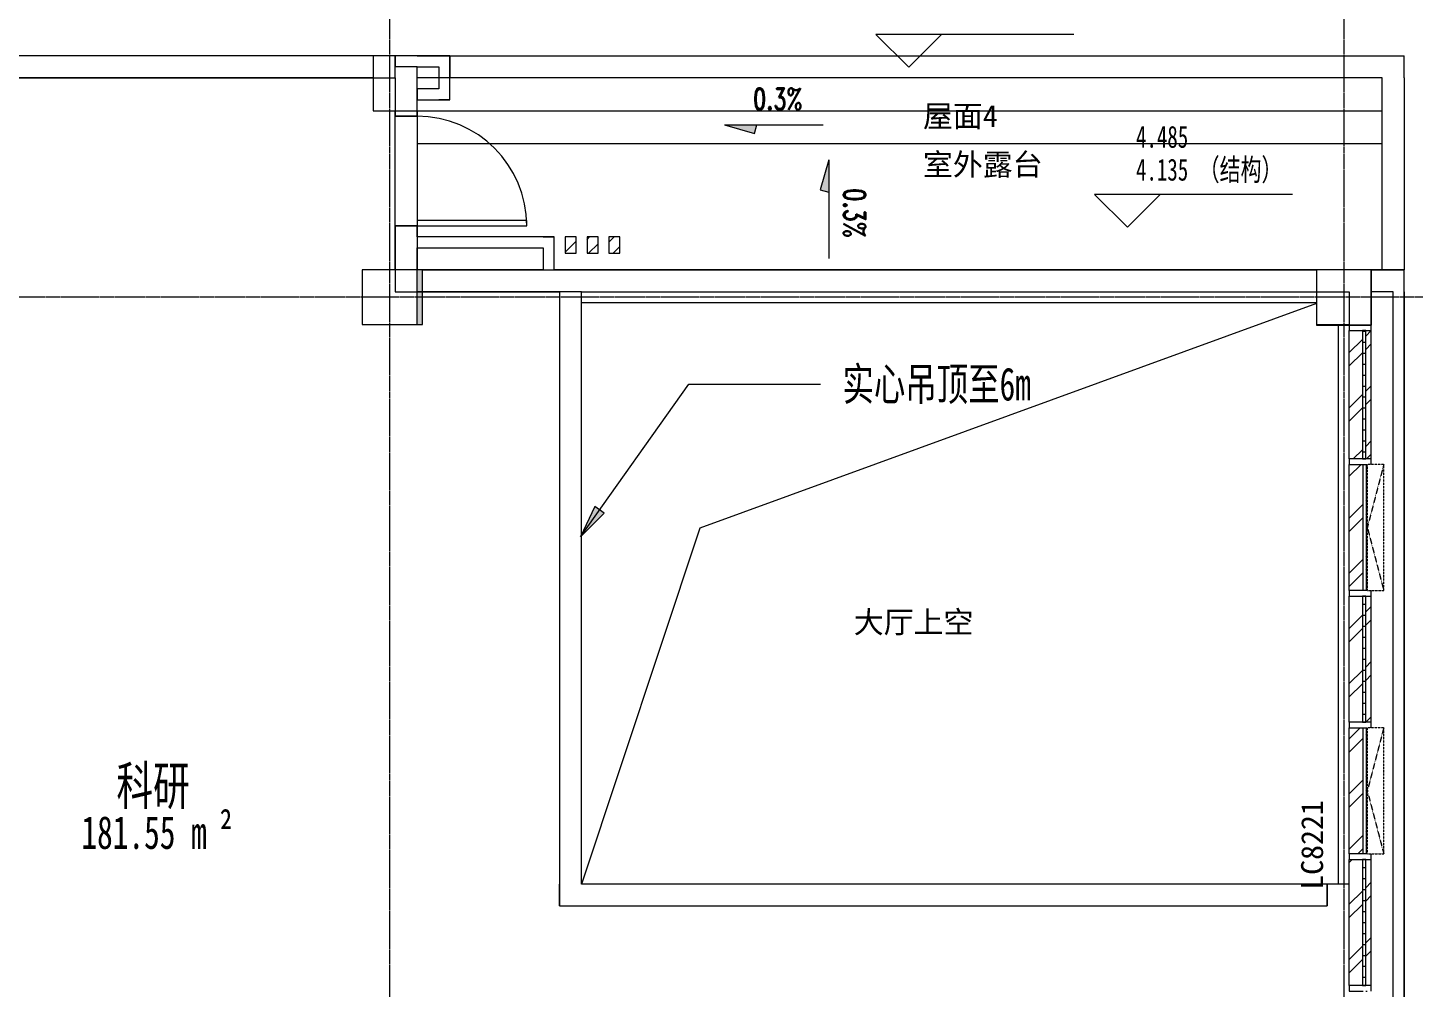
# Model space of a CAD drawing. Header units: millimetres. Extents: x 147592 to 201688, y -27981 to 8299.
# Drawn here: x 179400 to 192043, y -15000 to -6244 of the extents above; entities that cross this region are included whole.
import ezdxf

# ---------------------------------------------------------------- set-up
doc = ezdxf.new("R2010")
doc.units = ezdxf.units.MM
doc.linetypes.add('TJ Dash', pattern=[1.6, 1, -0.6])
doc.linetypes.add('轴网线', pattern=[22.24, 12.7, -3.18, 3.18, -3.18])
for name, color, linetype, lineweight in [('A-____-NOTE-TEXT', 7, 'Continuous', 5), ('A-AREA-____-IDEN', 7, 'Continuous', 5), ('A-DETL-____-MEDM', 7, 'Continuous', 25), ('A-DETL-____-OTLN', 7, 'Continuous', 5), ('A-DETL-GENF-OTLN', 7, 'Continuous', 5), ('A-GLAZ-CURT-MCUT', 7, 'Continuous', 5), ('A-GLAZ-CURT-OTLN', 7, 'Continuous', 5), ('A-GLAZ-CWMG-MCUT', 7, 'Continuous', 13), ('A-GLAZ-CWMG-OTLN', 7, 'Continuous', 5), ('A-WALL-____-MCUT', 7, 'Continuous', 13), ('A-WALL-____-OTLN', 7, 'Continuous', 13), ('G-____-____-DIMS', 7, 'Continuous', 5), ('G-____-____-TEXT', 7, 'Continuous', 5), ('I-WALL-____-OTLN', 7, 'Continuous', 13), ('S-COLS-____-MCUT', 7, 'Continuous', 5), ('S-GRID-____-OTLN', 7, 'Continuous', 5)]:
    doc.layers.add(name, color=color, linetype=linetype, lineweight=lineweight)
for name, color, linetype, lineweight, true_color in [('A-DOOR-____-MCUT', 7, 'Continuous', 13, 0x00007f), ('A-FLOR-____-OTLN', 7, 'Continuous', 13, 0x007f00), ('A-GLAZ-____-OTLN', 7, 'Continuous', 13, 0x00007f)]:
    doc.layers.add(name, color=color, linetype=linetype, lineweight=lineweight, true_color=true_color)
doc.styles.add('RomanD', font='romand__.ttf', dxfattribs={"width": 0.7, "height": 200})
doc.styles.add('仿宋', font='', dxfattribs={"width": 0.7, "height": 300})
doc.styles.add('仿宋_2', font='', dxfattribs={"width": 0.7, "height": 200})
doc.styles.add('黑体', font='', dxfattribs={"width": 0.7, "height": 300})
doc.styles.add('黑体_1', font='', dxfattribs={"width": 0.7, "height": 350})
doc.styles.add('黑体_2', font='', dxfattribs={"height": 200})
doc.styles.get('仿宋').set_extended_font_data('FangSong')
doc.styles.get('仿宋_2').set_extended_font_data('FangSong')
doc.styles.get('黑体').set_extended_font_data('SimHei')
doc.styles.get('黑体_1').set_extended_font_data('SimHei')
doc.styles.get('黑体_2').set_extended_font_data('SimHei')
pattern_1 = [(45, (0, 0), (-251.4472, 251.4472), []), (45, (0, 381), (-251.4472, 251.4472), [])]

# ---------------------------------------------------------------- blocks, each defined once
blk = doc.blocks.new('TJ单扇平开门 - M1023-1831567-二层给排水_消防平面图')
at = {"layer": 'A-DOOR-____-MCUT', "color": 251, "lineweight": 5, "true_color": 0x515151}
for p, q in [((500, 1100), (450, 1100)), ((450, 1100), (450, 100)), ((500, 100), (500, 1100)), ((450, 100), (500, 100))]:
    blk.add_line(p, q, dxfattribs=at)
at = {"layer": 'A-DOOR-____-MCUT', "color": 173, "lineweight": 5, "true_color": 0x5151be}
blk.add_arc((500, 100), 1000, 90, 180, dxfattribs=at)
blk = doc.blocks.new('矩形竖梃 - 100_100mm 木色铝方通-1971209-二层给排水_消防平面图')
at = {"layer": 'A-GLAZ-CWMG-OTLN', "true_color": 0x515151}
h = blk.add_hatch(dxfattribs=at)
h.set_pattern_fill('FP_118', color=251, style=0, pattern_type=2)
h.set_pattern_definition([(315, (-184350.01, -8150.02), (70.71068, 70.71068), [])])
h.paths.add_polyline_path([(50, 150), (50, 0), (-50, 0), (-50, 150)], flags=0)
at = {"layer": 'A-GLAZ-CWMG-MCUT', "color": 251, "lineweight": 5, "true_color": 0x515151}
for p, q in [((-50, 150), (50, 150)), ((-50, 0), (-50, 150)), ((50, 150), (50, 0)), ((50, 0), (-50, 0))]:
    blk.add_line(p, q, dxfattribs=at)
blk = doc.blocks.new('矩形竖梃 - 100_100mm 木色铝方通-V116-二层给排水_消防平面图')
at = {"layer": 'A-GLAZ-CWMG-OTLN', "true_color": 0x515151}
h = blk.add_hatch(dxfattribs=at)
h.set_pattern_fill('FP_119', color=251, style=0, pattern_type=2)
h.set_pattern_definition([(315, (-184550.01, -8150.02), (70.71068, 70.71068), [])])
h.paths.add_polyline_path([(50, 150), (50, 0), (-50, 0), (-50, 150)], flags=0)
at = {"layer": 'A-GLAZ-CWMG-MCUT', "color": 251, "lineweight": 5, "true_color": 0x515151}
for p, q in [((-50, 150), (50, 150)), ((-50, 0), (-50, 150)), ((50, 150), (50, 0)), ((50, 0), (-50, 0))]:
    blk.add_line(p, q, dxfattribs=at)
blk = doc.blocks.new('矩形竖梃 - 100_100mm 木色铝方通-V117-二层给排水_消防平面图')
at = {"layer": 'A-GLAZ-CWMG-OTLN', "true_color": 0x515151}
h = blk.add_hatch(dxfattribs=at)
h.set_pattern_fill('FP_120', color=251, style=0, pattern_type=2)
h.set_pattern_definition([(315, (-184750.01, -8150.02), (70.71068, 70.71068), [])])
h.paths.add_polyline_path([(50, 150), (50, 0), (-50, 0), (-50, 150)], flags=0)
at = {"layer": 'A-GLAZ-CWMG-MCUT', "color": 251, "lineweight": 5, "true_color": 0x515151}
for p, q in [((-50, 150), (50, 150)), ((-50, 0), (-50, 150)), ((50, 150), (50, 0)), ((50, 0), (-50, 0))]:
    blk.add_line(p, q, dxfattribs=at)
blk = doc.blocks.new('系统嵌板 - TJ玻璃_30-2184503-二层给排水_消防平面图')
at = {"layer": 'A-GLAZ-CURT-OTLN', "true_color": 0x515151}
h = blk.add_hatch(dxfattribs=at)
h.set_pattern_fill('FP_130', color=251, style=0, pattern_type=2)
h.set_pattern_definition([(90, (-9590.01, -191650.01), (-100, 6e-15), [])])
h.paths.add_polyline_path([(585, -50), (-585, -50), (-585, -80), (585, -80)], flags=0)
at = {"layer": 'A-GLAZ-CURT-MCUT', "color": 251, "true_color": 0x515151}
for p, q in [((585, -50), (-585, -50)), ((-585, -50), (-585, -80)), ((-585, -80), (585, -80)), ((585, -80), (585, -50))]:
    blk.add_line(p, q, dxfattribs=at)
blk = doc.blocks.new('窗嵌板_50-70系列上悬铝窗-zx - 50 系列-2680887-二层给排水_消防平面图')
at = {"layer": 'A-GLAZ-____-OTLN', "color": 251, "linetype": 'TJ Dash', "lineweight": 5, "true_color": 0x515151}
for p, q in [((575, 115), (-575, 115)), ((-575, 115), (-575, -35)), ((-575, 115), (0, -35)), ((0, -35), (575, 115)), ((575, -35), (575, 115)), ((-575, -35), (575, -35))]:
    blk.add_line(p, q, dxfattribs=at)
at = {"layer": 'A-GLAZ-____-OTLN', "color": 251, "lineweight": 5, "true_color": 0x515151}
for p, q in [((-575, -72), (-575, -47)), ((-575, -47), (575, -47)), ((575, -72), (-575, -72)), ((575, -47), (575, -72))]:
    blk.add_line(p, q, dxfattribs=at)
blk = doc.blocks.new('系统嵌板 - TJ玻璃_30-V159-二层给排水_消防平面图')
at = {"layer": 'A-GLAZ-CURT-OTLN', "true_color": 0x515151}
h = blk.add_hatch(dxfattribs=at)
h.set_pattern_fill('FP_131', color=251, style=0, pattern_type=2)
h.set_pattern_definition([(90, (-12000, -191650.01), (-100, 6e-15), [])])
h.paths.add_polyline_path([(575, -50), (-575, -50), (-575, -80), (575, -80)], flags=0)
at = {"layer": 'A-GLAZ-CURT-MCUT', "color": 251, "true_color": 0x515151}
for p, q in [((575, -50), (-575, -50)), ((-575, -50), (-575, -80)), ((-575, -80), (575, -80)), ((575, -80), (575, -50))]:
    blk.add_line(p, q, dxfattribs=at)
blk = doc.blocks.new('系统嵌板 - TJ玻璃_30-V160-二层给排水_消防平面图')
at = {"layer": 'A-GLAZ-CURT-OTLN', "true_color": 0x515151}
h = blk.add_hatch(dxfattribs=at)
h.set_pattern_fill('FP_132', color=251, style=0, pattern_type=2)
h.set_pattern_definition([(90, (-14400, -191650.01), (-100, 6e-15), [])])
h.paths.add_polyline_path([(575, -50), (-575, -50), (-575, -80), (575, -80)], flags=0)
at = {"layer": 'A-GLAZ-CURT-MCUT', "color": 251, "true_color": 0x515151}
for p, q in [((575, -50), (-575, -50)), ((-575, -50), (-575, -80)), ((-575, -80), (575, -80)), ((575, -80), (575, -50))]:
    blk.add_line(p, q, dxfattribs=at)
blk = doc.blocks.new('矩形竖梃 - 50_200mm 长方形-2171656-二层给排水_消防平面图')
at = {"layer": 'A-GLAZ-CWMG-OTLN', "true_color": 0x8b8b8b}
h = blk.add_hatch(dxfattribs=at)
h.set_pattern_fill('FP_121', color=252, style=0, pattern_type=2)
h.set_pattern_definition(pattern_1)
h.paths.add_polyline_path([(191450, -10175), (191570, -10175), (191570, -9005), (191450, -9005), (191450, -9450)], flags=0)
h.paths.add_polyline_path([(191600, -10175), (191650, -10175), (191650, -9005), (191600, -9005), (191600, -9450)], flags=0)
at = {"layer": 'A-GLAZ-CWMG-OTLN', "color": 251, "true_color": 0x515151}
for p, q in [((191450, -10175), (191450, -9005)), ((191650, -10175), (191650, -9005))]:
    blk.add_line(p, q, dxfattribs=at)
blk = doc.blocks.new('矩形竖梃 - 50_200mm 长方形-V161-二层给排水_消防平面图')
at = {"layer": 'A-GLAZ-CWMG-OTLN', "true_color": 0x8b8b8b}
h = blk.add_hatch(dxfattribs=at)
h.set_pattern_fill('FP_121', color=252, style=0, pattern_type=2)
h.set_pattern_definition(pattern_1)
h.paths.add_polyline_path([(191578, -11375), (191578, -10225), (191450, -10225), (191450, -11375)], flags=0)
h.paths.add_polyline_path([(191615, -11375), (191615, -10225), (191603, -10225), (191603, -11375)], flags=0)
at = {"layer": 'A-GLAZ-CWMG-OTLN', "color": 251, "true_color": 0x515151}
blk.add_line((191450, -11375), (191450, -10225), dxfattribs=at)
blk = doc.blocks.new('矩形竖梃 - 50_200mm 长方形-V162-二层给排水_消防平面图')
at = {"layer": 'A-GLAZ-CWMG-OTLN', "true_color": 0x8b8b8b}
h = blk.add_hatch(dxfattribs=at)
h.set_pattern_fill('FP_121', color=252, style=0, pattern_type=2)
h.set_pattern_definition(pattern_1)
h.paths.add_polyline_path([(191450, -12575), (191570, -12575), (191570, -11425), (191450, -11425)], flags=0)
h.paths.add_polyline_path([(191650, -12575), (191650, -11425), (191600, -11425), (191600, -12575)], flags=0)
at = {"layer": 'A-GLAZ-CWMG-OTLN', "color": 251, "true_color": 0x515151}
for p, q in [((191450, -12575), (191450, -11425)), ((191650, -12575), (191650, -11425))]:
    blk.add_line(p, q, dxfattribs=at)
blk = doc.blocks.new('矩形竖梃 - 50_200mm 长方形-V163-二层给排水_消防平面图')
at = {"layer": 'A-GLAZ-CWMG-OTLN', "true_color": 0x8b8b8b}
h = blk.add_hatch(dxfattribs=at)
h.set_pattern_fill('FP_121', color=252, style=0, pattern_type=2)
h.set_pattern_definition(pattern_1)
h.paths.add_polyline_path([(191450, -13775), (191578, -13775), (191578, -12625), (191450, -12625), (191450, -13534)], flags=0)
h.paths.add_polyline_path([(191603, -13775), (191615, -13775), (191615, -12625), (191603, -12625), (191603, -13534)], flags=0)
at = {"layer": 'A-GLAZ-CWMG-OTLN', "color": 251, "true_color": 0x515151}
blk.add_line((191450, -13775), (191450, -12625), dxfattribs=at)
blk = doc.blocks.new('矩形竖梃 - 50_200mm 长方形-V164-二层给排水_消防平面图')
at = {"layer": 'A-GLAZ-CWMG-OTLN', "true_color": 0x8b8b8b}
h = blk.add_hatch(dxfattribs=at)
h.set_pattern_fill('FP_121', color=252, style=0, pattern_type=2)
h.set_pattern_definition(pattern_1)
h.paths.add_polyline_path([(191450, -14975), (191570, -14975), (191570, -13825), (191450, -13825)], flags=0)
h.paths.add_polyline_path([(191650, -14975), (191650, -13825), (191600, -13825), (191600, -14975)], flags=0)
at = {"layer": 'A-GLAZ-CWMG-OTLN', "color": 251, "true_color": 0x515151}
for p, q in [((191450, -14975), (191450, -13825)), ((191650, -14975), (191650, -13825))]:
    blk.add_line(p, q, dxfattribs=at)
blk = doc.blocks.new('矩形竖梃 - 50_200mm 长方形-2182457-二层给排水_消防平面图')
at = {"layer": 'A-GLAZ-CWMG-MCUT', "color": 251, "lineweight": 5, "true_color": 0x515151}
for p, q in [((0, 200), (-50, 200)), ((-50, 200), (-50, 0)), ((0, 0), (0, 200)), ((-50, 0), (0, 0))]:
    blk.add_line(p, q, dxfattribs=at)
blk = doc.blocks.new('矩形竖梃 - 50_200mm 长方形-V130-二层给排水_消防平面图')
at = {"layer": 'A-GLAZ-CWMG-MCUT', "color": 251, "lineweight": 5, "true_color": 0x515151}
for p, q in [((-25, 200), (25, 200)), ((-25, 0), (-25, 200)), ((25, 200), (25, 72.5)), ((25, 0), (-25, 0)), ((25, 47.5), (25, 35))]:
    blk.add_line(p, q, dxfattribs=at)
blk = doc.blocks.new('矩形竖梃 - 50_200mm 长方形-V131-二层给排水_消防平面图')
at = {"layer": 'A-GLAZ-CWMG-MCUT', "color": 251, "lineweight": 5, "true_color": 0x515151}
for p, q in [((-25, 200), (25, 200)), ((-25, 72.5), (-25, 200)), ((25, 200), (25, 0)), ((-25, 35), (-25, 47.5)), ((25, 0), (-25, 0))]:
    blk.add_line(p, q, dxfattribs=at)
blk = doc.blocks.new('高程点 - 相对高程点-103621-二层给排水_消防平面图')
at = {"layer": 'G-____-____-DIMS', "color": 173, "true_color": 0x5151ff}
for p, q in [((15.06, 2.99), (-2.99, 2.99)), ((0, 0), (-2.99, 2.99)), ((0, 0), (2.99, 2.99))]:
    blk.add_line(p, q, dxfattribs=at)
blk = doc.blocks.new('TJ符号_排水箭头_小 - 排水箭头 小-2094122-二层给排水_消防平面图')
at = {"layer": 'A-____-NOTE-TEXT', "true_color": 0x888888}
blk.add_hatch(color=252, dxfattribs=at).paths.add_polyline_path([(2.73, -0.78), (0, 0), (2.95, 0)], flags=0)
at = {"layer": 'A-____-NOTE-TEXT', "color": 173, "true_color": 0x5151ff}
for p, q in [((0, 0), (2.73, -0.78)), ((0, 0), (9, 0)), ((2.73, -0.78), (2.95, 0))]:
    blk.add_line(p, q, dxfattribs=at)
blk = doc.blocks.new('YXQH_AR_B9-20_rvt-1-二层给排水_消防平面图')
at = {"layer": 'A-DETL-GENF-OTLN', "true_color": 0xe1e1e1}
h = blk.add_hatch(color=254, dxfattribs=at)
h.paths.add_polyline_path([(191448, -8955), (191450, -8955), (191450, -8950), (191150, -8950), (191150, -8955)], flags=0)
h.paths.add_polyline_path([(183000, -8950), (183000, -8450), (182950, -8450), (182950, -8950)], flags=0)
h.paths.add_polyline_path([(156850, -310), (156850, -250), (156550, -250), (156550, -310)], flags=0)
at = {"layer": 'G-____-____-TEXT', "true_color": 0x515151}
blk.add_hatch(color=251, dxfattribs=at).paths.add_polyline_path([(184440.9, -10884.7), (184657.4, -10670.4), (184571.1, -10609.3)], flags=0)
at = {"layer": 'A-DETL-____-MEDM', "color": 251, "lineweight": 5, "true_color": 0x515151}
for p, q in [((183000, -8450), (182950, -8450)), ((183000, -8650), (183000, -8450)), ((183000, -8950), (183000, -8650)), ((182950, -8950), (183000, -8950)), ((191150, -8950), (191150, -8955)), ((191150, -8955), (191450, -8955))]:
    blk.add_line(p, q, dxfattribs=at)
at = {"layer": 'A-DETL-____-OTLN', "color": 251, "true_color": 0x515151}
for p, q in [((182950, -7000), (191750, -7000)), ((182950, -7300), (191750, -7300)), ((191150, -8759.2), (185529.9, -10804.8)), ((185529.9, -10804.8), (184450, -14050))]:
    blk.add_line(p, q, dxfattribs=at)
at = {"layer": 'A-FLOR-____-OTLN', "color": 8, "lineweight": 5, "true_color": 0x7f7f7f}
for p, q in [((182550, -6699.9), (178200, -6699.9)), ((183150, -6700), (182950, -6700)), ((191750, -6700), (183150, -6700)), ((182750, -7050), (182750, -7000)), ((182750, -8050), (182750, -7050)), ((182950, -7000), (182950, -7050)), ((182950, -7050), (182950, -8000)), ((182750, -8450), (182750, -8050)), ((182950, -8000), (182950, -8150)), ((182950, -8150), (182950, -8250)), ((182950, -8250), (182950, -8450)), ((183000, -8450), (184100, -8450)), ((184100, -8450), (184200, -8450)), ((184200, -8450), (191150, -8450)), ((191950, -8450), (191650, -8450)), ((191650, -8450), (191650, -8955)), ((191950, -20300), (191950, -8450)), ((184250, -8650), (182950, -8650)), ((184450, -8650), (184250, -8650)), ((184450, -14050), (184450, -8650)), ((191250, -14050), (184450, -14050)), ((191450, -14050), (191250, -14050))]:
    blk.add_line(p, q, dxfattribs=at)
at = {"layer": 'A-WALL-____-MCUT', "color": 251, "lineweight": 5, "true_color": 0x515151}
for p, q in [((182750, -6499.9), (178200, -6499.9)), ((182750, -6500), (182750, -6499.9)), ((182750, -6600), (182750, -6500)), ((183150, -6500), (182750, -6500)), ((182750, -6500), (182750, -6600)), ((183250, -6500), (183150, -6500)), ((183250, -6900), (183250, -6500)), ((178200, -6699.9), (182750, -6699.9)), ((182950, -6600), (182750, -6600)), ((182750, -6699.9), (182750, -6600)), ((182750, -6699.9), (182750, -7050)), ((182950, -6800), (182950, -6600)), ((182950, -6600), (183150, -6600)), ((183150, -6600), (183150, -6800)), ((183150, -6800), (182950, -6800)), ((182950, -6800), (182950, -6900)), ((182950, -7050), (182950, -6900)), ((182950, -6900), (183150, -6900)), ((183150, -6900), (183250, -6900)), ((182750, -7050), (182950, -7050)), ((182950, -8050), (182750, -8050)), ((182750, -8050), (182750, -8650)), ((182950, -8150), (182950, -8050)), ((184100, -8150), (182950, -8150)), ((182950, -8150), (182950, -8250)), ((184200, -8150), (184100, -8150)), ((184200, -8450), (184200, -8150)), ((182950, -8450), (182950, -8250)), ((182950, -8250), (184100, -8250)), ((184100, -8250), (184100, -8450)), ((184100, -8450), (182950, -8450)), ((184100, -8450), (184200, -8450)), ((191450, -8450), (184200, -8450)), ((191650, -8450), (191450, -8450)), ((191650, -8955), (191650, -8450)), ((182750, -8650), (182950, -8650)), ((182950, -8650), (184250, -8650)), ((184250, -8650), (184250, -14050)), ((184450, -8650), (191450, -8650)), ((184450, -14050), (184450, -8650)), ((191450, -8650), (191450, -8955)), ((191450, -8955), (191650, -8955)), ((184250, -14050), (184250, -14250)), ((191250, -14050), (184450, -14050)), ((191250, -14250), (191250, -14050)), ((184250, -14250), (191250, -14250))]:
    blk.add_line(p, q, dxfattribs=at)
at = {"layer": 'A-WALL-____-OTLN', "color": 251, "lineweight": 5, "true_color": 0x515151}
for p, q in [((182750, -6499.9), (178200, -6499.9)), ((182750, -6500), (182750, -6499.9)), ((183250, -6500), (191950, -6500)), ((183250, -6500), (183250, -6700)), ((191950, -6700), (191950, -6500)), ((178200, -6699.9), (182550, -6699.9)), ((183150, -6699.9), (183150, -6800)), ((183250, -6900), (183250, -6700)), ((191750, -6700), (183250, -6700)), ((191750, -8450), (191750, -6700)), ((191950, -6700), (191950, -8450)), ((183150, -6800), (182950, -6800)), ((182950, -6900), (183150, -6900)), ((183250, -6900), (183150, -6900)), ((182750, -7000), (182750, -7050)), ((182950, -7050), (182750, -7050)), ((182950, -7050), (182950, -7000)), ((182750, -8050), (182950, -8050)), ((182750, -8050), (182750, -8450)), ((182950, -8150), (182950, -8050)), ((184100, -8150), (182950, -8150)), ((184100, -8150), (184200, -8150)), ((184200, -8450), (184200, -8150)), ((182950, -8450), (182950, -8250)), ((182950, -8250), (184100, -8250)), ((184100, -8250), (184100, -8450)), ((184100, -8450), (182950, -8450)), ((191150, -8450), (184200, -8450)), ((191650, -8650), (191650, -8450)), ((191650, -8450), (191750, -8450)), ((191950, -8650), (191950, -8450)), ((182950, -8650), (184250, -8650)), ((184250, -8650), (184250, -14050)), ((184450, -8650), (191150, -8650)), ((184450, -14050), (184450, -8650)), ((191850, -8650), (191650, -8650)), ((191850, -20200), (191850, -8650)), ((191950, -8650), (191950, -20200)), ((191450, -8955), (191650, -8955)), ((184250, -14250), (184250, -14050)), ((191250, -14050), (184450, -14050)), ((191250, -14050), (191250, -14250)), ((184250, -14250), (191250, -14250))]:
    blk.add_line(p, q, dxfattribs=at)
at = {"layer": 'G-____-____-TEXT', "color": 251, "true_color": 0x515151}
for p, q in [((184440.9, -10884.7), (185426.7, -9491.9)), ((185426.7, -9491.9), (186629.3, -9491.9)), ((184571.1, -10609.3), (184440.9, -10884.7)), ((184657.4, -10670.4), (184571.1, -10609.3)), ((184440.9, -10884.7), (184657.4, -10670.4))]:
    blk.add_line(p, q, dxfattribs=at)
at = {"layer": 'S-GRID-____-OTLN', "color": 173, "linetype": '轴网线', "true_color": 0x5151ff}
for p, q in [((182700, 7499.5), (182700, -27181.2)), ((191400, 7499.5), (191400, -27181.2)), ((199020.5, -8700), (148525.8, -8700))]:
    blk.add_line(p, q, dxfattribs=at)
at = {"color": 251, "lineweight": 5, "true_color": 0x515151}
for name, p, xscale, yscale, zscale in [('高程点 - 相对高程点-103621-二层给排水_消防平面图', (187433.3, -6603.7), 99.99999999999993, 99.99999999999993, 99.99999999999993), ('TJ符号_排水箭头_小 - 排水箭头 小-2094122-二层给排水_消防平面图', (185754.1, -7129.5), 100, 100, 100), ('高程点 - 相对高程点-103621-二层给排水_消防平面图', (189426.7, -8063.2), 99.99999999999993, 99.99999999999993, 99.99999999999993)]:
    blk.add_blockref(name, p, dxfattribs=dict(at, xscale=xscale, yscale=yscale, zscale=zscale))
for name, p, rotation in [('TJ单扇平开门 - M1023-1831567-二层给排水_消防平面图', (182850, -7550), 270), ('矩形竖梃 - 50_200mm 长方形-2182457-二层给排水_消防平面图', (191650, -8955), 90), ('系统嵌板 - TJ玻璃_30-2184503-二层给排水_消防平面图', (191650, -9590), 270), ('窗嵌板_50-70系列上悬铝窗-zx - 50 系列-2680887-二层给排水_消防平面图', (191650, -10800), 270), ('系统嵌板 - TJ玻璃_30-V159-二层给排水_消防平面图', (191650, -12000), 270), ('窗嵌板_50-70系列上悬铝窗-zx - 50 系列-2680887-二层给排水_消防平面图', (191650, -13200), 270), ('系统嵌板 - TJ玻璃_30-V160-二层给排水_消防平面图', (191650, -14400), 270)]:
    blk.add_blockref(name, p, dxfattribs=dict(at, rotation=rotation))
at = {"color": 251, "lineweight": 5, "true_color": 0x515151, "xscale": 100, "yscale": 100, "zscale": 100, "rotation": 269.999999999999}
blk.add_blockref('TJ符号_排水箭头_小 - 排水箭头 小-2094122-二层给排水_消防平面图', (186704.1, -7448.1), dxfattribs=at)
at = {"color": 251, "lineweight": 5, "true_color": 0x515151, "extrusion": (0, 0, -1)}
for name, p, rotation in [('矩形竖梃 - 100_100mm 木色铝方通-1971209-二层给排水_消防平面图', (-184350, -8150), 180), ('矩形竖梃 - 100_100mm 木色铝方通-V116-二层给排水_消防平面图', (-184550, -8150), 180), ('矩形竖梃 - 100_100mm 木色铝方通-V117-二层给排水_消防平面图', (-184750, -8150), 180), ('矩形竖梃 - 50_200mm 长方形-V130-二层给排水_消防平面图', (-191650, -10200), 270), ('矩形竖梃 - 50_200mm 长方形-V131-二层给排水_消防平面图', (-191650, -11400), 270), ('矩形竖梃 - 50_200mm 长方形-V130-二层给排水_消防平面图', (-191650, -12600), 270), ('矩形竖梃 - 50_200mm 长方形-V131-二层给排水_消防平面图', (-191650, -13800), 270), ('矩形竖梃 - 50_200mm 长方形-V130-二层给排水_消防平面图', (-191650, -15000), 270)]:
    blk.add_blockref(name, p, dxfattribs=dict(at, rotation=rotation))
at = {"color": 251, "lineweight": 5, "true_color": 0x515151}
for name in ['矩形竖梃 - 50_200mm 长方形-2171656-二层给排水_消防平面图', '矩形竖梃 - 50_200mm 长方形-V161-二层给排水_消防平面图', '矩形竖梃 - 50_200mm 长方形-V162-二层给排水_消防平面图', '矩形竖梃 - 50_200mm 长方形-V163-二层给排水_消防平面图', '矩形竖梃 - 50_200mm 长方形-V164-二层给排水_消防平面图']:
    blk.add_blockref(name, (0, 0), dxfattribs=at)
at = {"layer": 'A-____-NOTE-TEXT', "color": 251, "true_color": 0x515151, "insert": (186014, -6793.8), "char_height": 200, "width": 611.688, "attachment_point": 1, "style": 'RomanD'}
blk.add_mtext('0.3%', dxfattribs=at)
at = {"layer": 'A-____-NOTE-TEXT', "color": 251, "true_color": 0x515151, "insert": (187039.8, -7708.1), "char_height": 200, "width": 611.688, "attachment_point": 1, "rotation": 270, "style": 'RomanD'}
blk.add_mtext('0.3%', dxfattribs=at)
at = {"layer": 'A-AREA-____-IDEN', "color": 251, "true_color": 0x515151, "attachment_point": 1}
for s, insert, char_height, width, style in [('科研', (180208.9, -12977.8), 350, 875.443, '黑体_1'), ('\\f黑体|b0|i0|c134|p49|;\\W.7;²', (181149.1, -13429.5), 300, 123.46, '黑体'), ('181.55 m', (179889.7, -13429.5), 300, 1526.413, '黑体')]:
    blk.add_mtext(s, dxfattribs=dict(at, insert=insert, char_height=char_height, width=width, style=style))
at = {"layer": 'G-____-____-DIMS', "color": 251, "true_color": 0x515151, "insert": (189505.7, -7138), "char_height": 200, "width": 1730.384, "attachment_point": 1, "line_spacing_factor": 0.898273, "style": '仿宋_2'}
blk.add_mtext('4.485\\P4.135 （结构）', dxfattribs=at)
at = {"layer": 'G-____-____-TEXT', "color": 251, "true_color": 0x515151, "attachment_point": 1}
for s, insert, char_height, width, style in [('屋面4', (187563.2, -6949.5), 200, 921.941, '黑体_2'), ('室外露台', (187563.2, -7390.5), 200, 1475.105, '黑体_2'), ('实心吊顶至6m', (186829.3, -9341.9), 300, 2356.961, '仿宋'), ('大厅上空', (186932, -11561.5), 200, 1475.105, '黑体_2')]:
    blk.add_mtext(s, dxfattribs=dict(at, insert=insert, char_height=char_height, width=width, style=style))
at = {"layer": 'G-____-____-TEXT', "color": 251, "true_color": 0x515151, "insert": (191011.4, -14102.1), "char_height": 200, "width": 1106.329, "attachment_point": 1, "rotation": 90, "style": '黑体_2'}
blk.add_mtext('LC8221', dxfattribs=at)
blk = doc.blocks.new('YXQH_ST_B9-20_rvt-1-二层给排水_消防平面图')
at = {"layer": 'A-FLOR-____-OTLN', "color": 95, "lineweight": 18, "true_color": 0x51a751}
for p, q in [((182550, -6500), (178200, -6500)), ((191950, -8450), (191650, -8450)), ((191950, -20300), (191950, -8450)), ((184450, -8750), (191050, -8750)), ((191050, -8750), (191150, -8750)), ((191350, -8955), (191350, -9050)), ((191650, -8950), (191650, -8955)), ((191350, -9050), (191350, -14050))]:
    blk.add_line(p, q, dxfattribs=at)
at = {"layer": 'I-WALL-____-OTLN', "color": 251, "lineweight": 18, "true_color": 0x515151}
for p, q in [((182950, -6500), (191950, -6500)), ((191950, -6700), (191950, -6500)), ((183150, -6700), (182950, -6700)), ((183250, -6700), (183150, -6700)), ((191750, -6700), (183250, -6700)), ((191750, -8450), (191750, -6700)), ((191950, -6700), (191950, -8450)), ((191750, -8450), (191950, -8450)), ((191450, -8955), (191450, -8950)), ((191650, -8950), (191650, -8955))]:
    blk.add_line(p, q, dxfattribs=at)
at = {"layer": 'S-COLS-____-MCUT', "color": 251, "lineweight": 18, "true_color": 0x515151}
for p, q in [((182950, -6500), (182550, -6500)), ((182550, -6500), (182550, -6700)), ((182550, -6700), (182550, -7000)), ((182950, -6800), (182950, -6700)), ((182950, -6900), (182950, -6800)), ((182950, -7000), (182950, -6900)), ((182550, -7000), (182750, -7000)), ((182750, -7000), (182950, -7000)), ((182750, -8450), (182450, -8450)), ((182450, -8450), (182450, -8950)), ((182950, -8450), (182750, -8450)), ((182950, -8650), (182950, -8450)), ((191650, -8450), (191150, -8450)), ((191150, -8450), (191150, -8650)), ((182950, -8950), (182950, -8650)), ((191150, -8650), (191150, -8950)), ((182450, -8950), (182950, -8950)), ((191150, -8950), (191450, -8950))]:
    blk.add_line(p, q, dxfattribs=at)

msp = doc.modelspace()

# ---------------------------------------------------------------- block references
at = {"lineweight": 5}
for name in ['YXQH_AR_B9-20_rvt-1-二层给排水_消防平面图', 'YXQH_ST_B9-20_rvt-1-二层给排水_消防平面图']:
    msp.add_blockref(name, (0, 0), dxfattribs=at)

doc.saveas('drawing.dxf')
